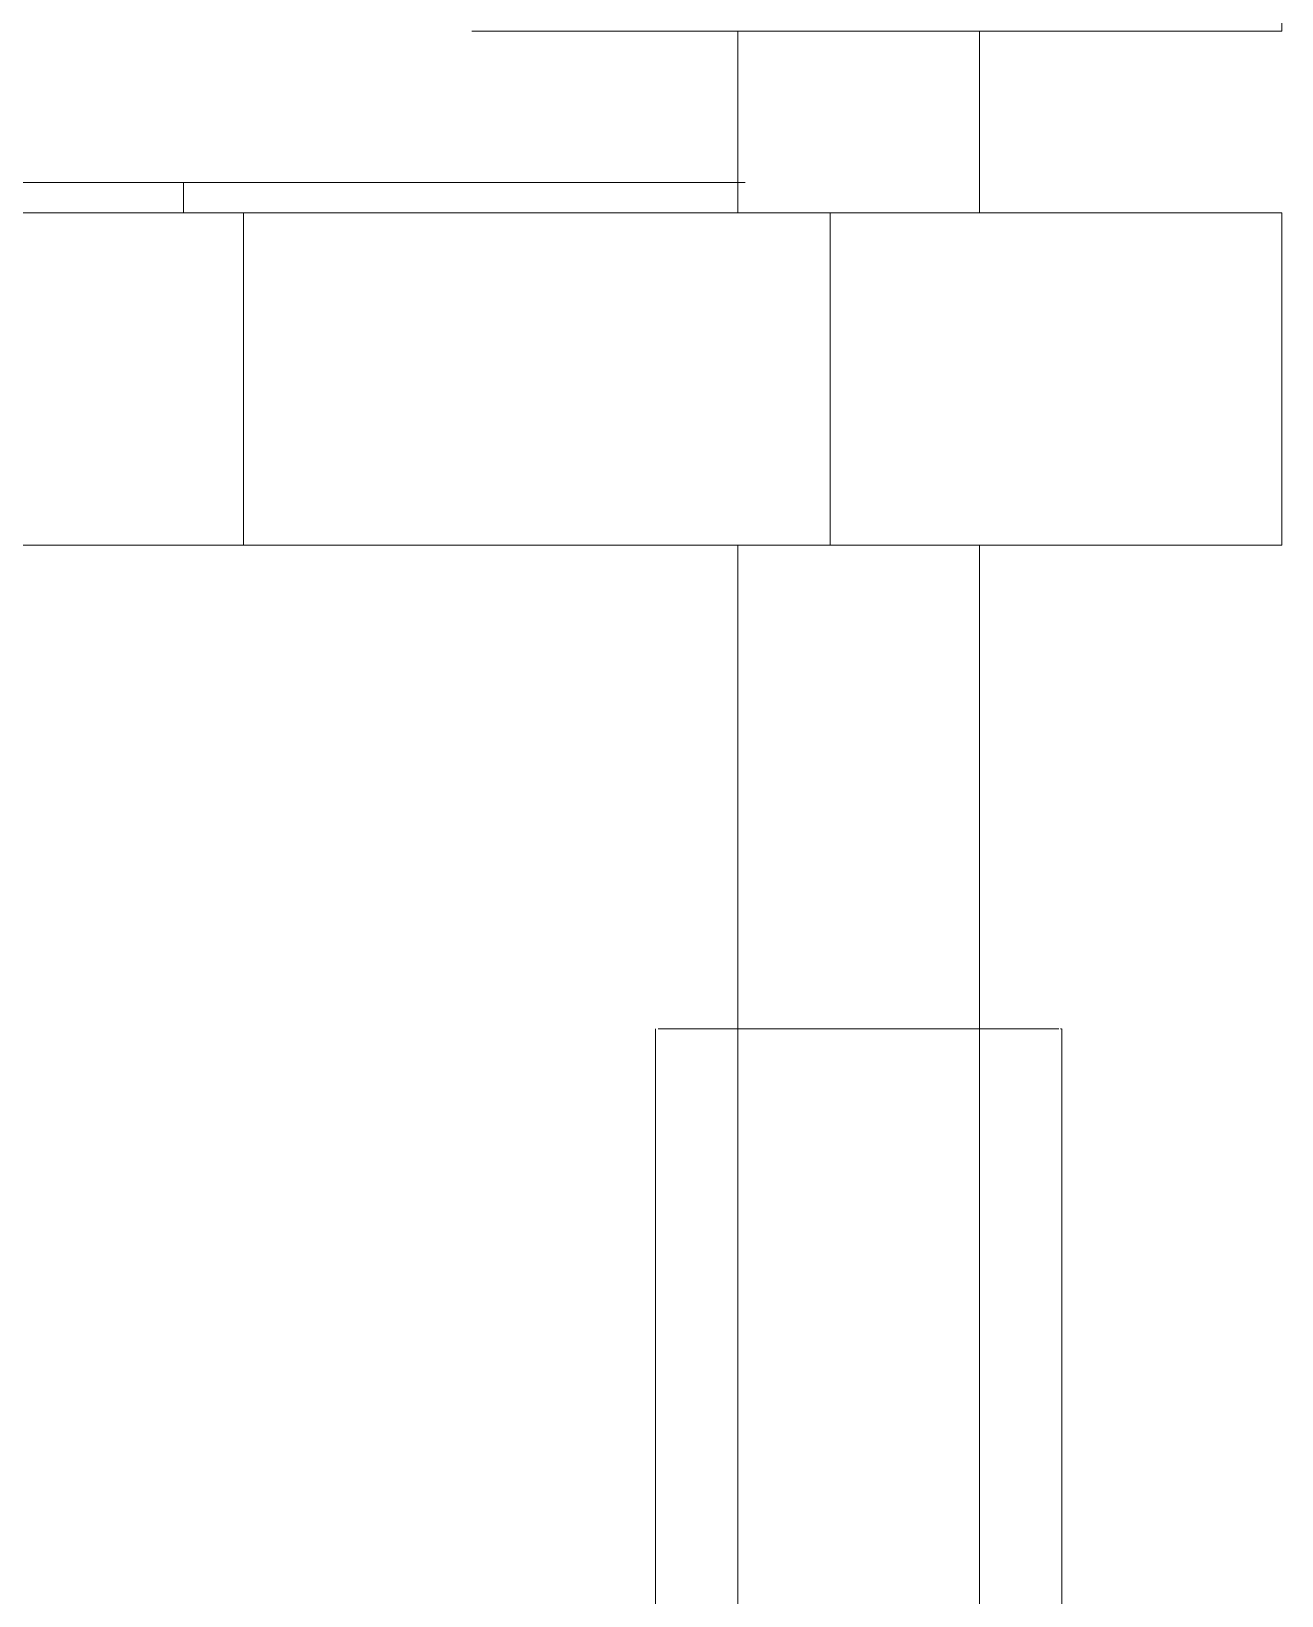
# Model space of a CAD drawing. Extents: x -76427 to 292734, y -42117 to 131250.
# Drawn here: x 8855 to 8920.7, y -36941.6 to -36859.4 of the extents above; entities that cross this region are included whole.
import ezdxf

# ---------------------------------------------------------------- set-up
doc = ezdxf.new("R2010")
doc.units = 0
doc.header["$LTSCALE"] = 10
for name, color, linetype, lineweight in [('XFM7P10PV$0$AP5B-SM-08-FNN-300-A(B)-LB1$0$A-GENM', 252, 'Continuous', 5), ('XFM7P10PV$0$AP5B-SM-08-FNN-300-A(B)-LB1$0$管配件', 252, 'Continuous', 5), ('XFM7P10PV-200K$0$AP5B-SM-08-FNN-300-A(B)-LB1$0$A-GENM', 7, 'Continuous', 5), ('XFM7P10PV-200K$0$AP5B-SM-08-FNN-300-A(B)-LB1$0$管配件', 7, 'Continuous', 5)]:
    doc.layers.add(name, color=color, linetype=linetype, lineweight=lineweight)
doc.layers.add('XFM7P10PV$0$U-PV-PIPE-SUS', color=252, linetype='Continuous')
doc.layers.add('XFM7P10PV-200K$0$U-PV-PIPE-SUS', color=200, linetype='Continuous')

# ---------------------------------------------------------------- blocks, each defined once
blk = doc.blocks.new('XFM7P10PV-200K$0$AP5B-SM-08-FNN-300-A(B)-LB1$0$Flange_ JIS 10K - 標準-V21-LB1-PX-X')
at = {"layer": 'XFM7P10PV-200K$0$AP5B-SM-08-FNN-300-A(B)-LB1$0$管配件', "color": 216, "true_color": 0x800080}
blk.add_line((-4439.9985, 15964.8714), (-4453.4258, 15964.8714), dxfattribs=at)
blk = doc.blocks.new('XFM7P10PV-200K$0$AP5B-SM-08-FNN-300-A(B)-LB1$0$不銹鋼軟接_150A - RFB-6x6-1677208-LB1-PX-X')
at = {"layer": 'XFM7P10PV-200K$0$AP5B-SM-08-FNN-300-A(B)-LB1$0$A-GENM', "color": 216, "true_color": 0x800080}
for p, q in [((-4456.2442, 15965.9835), (-4456.2442, 15965.666)), ((-4456.2442, 15965.666), (-4455.6622, 15965.666)), ((-4455.2779, 15965.666), (-4455.9489, 15965.666)), ((-4455.6622, 15965.666), (-4451.9897, 15965.666)), ((-4454.6567, 15965.666), (-4454.6567, 15964.7135)), ((-4453.3867, 15964.7135), (-4453.3867, 15965.666)), ((-4450.4761, 15964.8714), (-4450.4761, 15964.7135)), ((-4456.2442, 15964.7135), (-4456.2442, 15962.9672)), ((-4453.8719, 15964.7135), (-4456.2442, 15964.7135)), ((-4450.7913, 15964.7135), (-4453.8719, 15964.7135)), ((-4453.8719, 15964.7135), (-4453.8719, 15962.9672)), ((-4448.986, 15964.7135), (-4450.7913, 15964.7135)), ((-4450.7913, 15964.7135), (-4450.7913, 15962.9672)), ((-4456.2442, 15962.9672), (-4453.8719, 15962.9672)), ((-4454.6567, 15962.9672), (-4454.6567, 15951.5372)), ((-4453.8719, 15962.9672), (-4450.7913, 15962.9672)), ((-4453.3867, 15951.5372), (-4453.3867, 15962.9672)), ((-4450.7913, 15962.9672), (-4448.986, 15962.9672)), ((-4455.0885, 15960.4272), (-4455.0885, 15951.5372)), ((-4455.083, 15960.4272), (-4455.0883, 15960.4272)), ((-4452.9692, 15960.4272), (-4455.0742, 15960.4272)), ((-4452.9549, 15951.5372), (-4452.9549, 15960.4272))]:
    blk.add_line(p, q, dxfattribs=at)
blk = doc.blocks.new('XFM7P10PV-200K$0$AP5B-SM-08-FNN-300-A(B)-LB1$0$不銹鋼軟接_150A - 標準-1677211-LB1-PX-X')
blk.add_blockref('XFM7P10PV-200K$0$AP5B-SM-08-FNN-300-A(B)-LB1$0$不銹鋼軟接_150A - RFB-6x6-1677208-LB1-PX-X', (0, 0))
blk = doc.blocks.new('XFM7P10PV-200K')
at = {"layer": 'XFM7P10PV-200K$0$U-PV-PIPE-SUS', "xscale": -10, "yscale": 10, "zscale": 10}
for name in ['XFM7P10PV-200K$0$AP5B-SM-08-FNN-300-A(B)-LB1$0$不銹鋼軟接_150A - 標準-1677211-LB1-PX-X', 'XFM7P10PV-200K$0$AP5B-SM-08-FNN-300-A(B)-LB1$0$Flange_ JIS 10K - 標準-V21-LB1-PX-X']:
    blk.add_blockref(name, (-35641.733, -196516.107, 0), dxfattribs=at)
blk = doc.blocks.new('XFM7P10PV$0$AP5B-SM-08-FNN-300-A(B)-LB1$0$Flange_ JIS 10K - 標準-V21-LB1-PX-X')
at = {"layer": 'XFM7P10PV$0$AP5B-SM-08-FNN-300-A(B)-LB1$0$管配件', "color": 216, "true_color": 0x800080}
blk.add_line((-4439.9985, 15964.8714), (-4453.4258, 15964.8714), dxfattribs=at)
blk = doc.blocks.new('XFM7P10PV$0$AP5B-SM-08-FNN-300-A(B)-LB1$0$不銹鋼軟接_150A - RFB-6x6-1677208-LB1-PX-X')
at = {"layer": 'XFM7P10PV$0$AP5B-SM-08-FNN-300-A(B)-LB1$0$A-GENM', "color": 216, "true_color": 0x800080}
for p, q in [((-4456.2442, 15965.9835), (-4456.2442, 15965.666)), ((-4456.2442, 15965.666), (-4455.6622, 15965.666)), ((-4455.2779, 15965.666), (-4455.9489, 15965.666)), ((-4455.6622, 15965.666), (-4451.9897, 15965.666)), ((-4454.6567, 15965.666), (-4454.6567, 15964.7135)), ((-4453.3867, 15964.7135), (-4453.3867, 15965.666)), ((-4450.4761, 15964.8714), (-4450.4761, 15964.7135)), ((-4456.2442, 15964.7135), (-4456.2442, 15962.9672)), ((-4453.8719, 15964.7135), (-4456.2442, 15964.7135)), ((-4450.7913, 15964.7135), (-4453.8719, 15964.7135)), ((-4453.8719, 15964.7135), (-4453.8719, 15962.9672)), ((-4448.986, 15964.7135), (-4450.7913, 15964.7135)), ((-4450.7913, 15964.7135), (-4450.7913, 15962.9672)), ((-4456.2442, 15962.9672), (-4453.8719, 15962.9672)), ((-4454.6567, 15962.9672), (-4454.6567, 15951.5372)), ((-4453.8719, 15962.9672), (-4450.7913, 15962.9672)), ((-4453.3867, 15951.5372), (-4453.3867, 15962.9672)), ((-4450.7913, 15962.9672), (-4448.986, 15962.9672)), ((-4455.0885, 15960.4272), (-4455.0885, 15951.5372)), ((-4455.083, 15960.4272), (-4455.0883, 15960.4272)), ((-4452.9692, 15960.4272), (-4455.0742, 15960.4272)), ((-4452.9549, 15951.5372), (-4452.9549, 15960.4272))]:
    blk.add_line(p, q, dxfattribs=at)
blk = doc.blocks.new('XFM7P10PV$0$AP5B-SM-08-FNN-300-A(B)-LB1$0$不銹鋼軟接_150A - 標準-1677211-LB1-PX-X')
blk.add_blockref('XFM7P10PV$0$AP5B-SM-08-FNN-300-A(B)-LB1$0$不銹鋼軟接_150A - RFB-6x6-1677208-LB1-PX-X', (0, 0))
blk = doc.blocks.new('XFM7P10PV')
at = {"layer": 'XFM7P10PV$0$U-PV-PIPE-SUS', "xscale": -10, "yscale": 10, "zscale": 10}
for name in ['XFM7P10PV$0$AP5B-SM-08-FNN-300-A(B)-LB1$0$不銹鋼軟接_150A - 標準-1677211-LB1-PX-X', 'XFM7P10PV$0$AP5B-SM-08-FNN-300-A(B)-LB1$0$Flange_ JIS 10K - 標準-V21-LB1-PX-X']:
    blk.add_blockref(name, (-35641.733, -196516.107, 0), dxfattribs=at)

msp = doc.modelspace()

# ---------------------------------------------------------------- block references
for name in ['XFM7P10PV', 'XFM7P10PV-200K']:
    msp.add_blockref(name, (0, 0))

doc.saveas('drawing.dxf')
